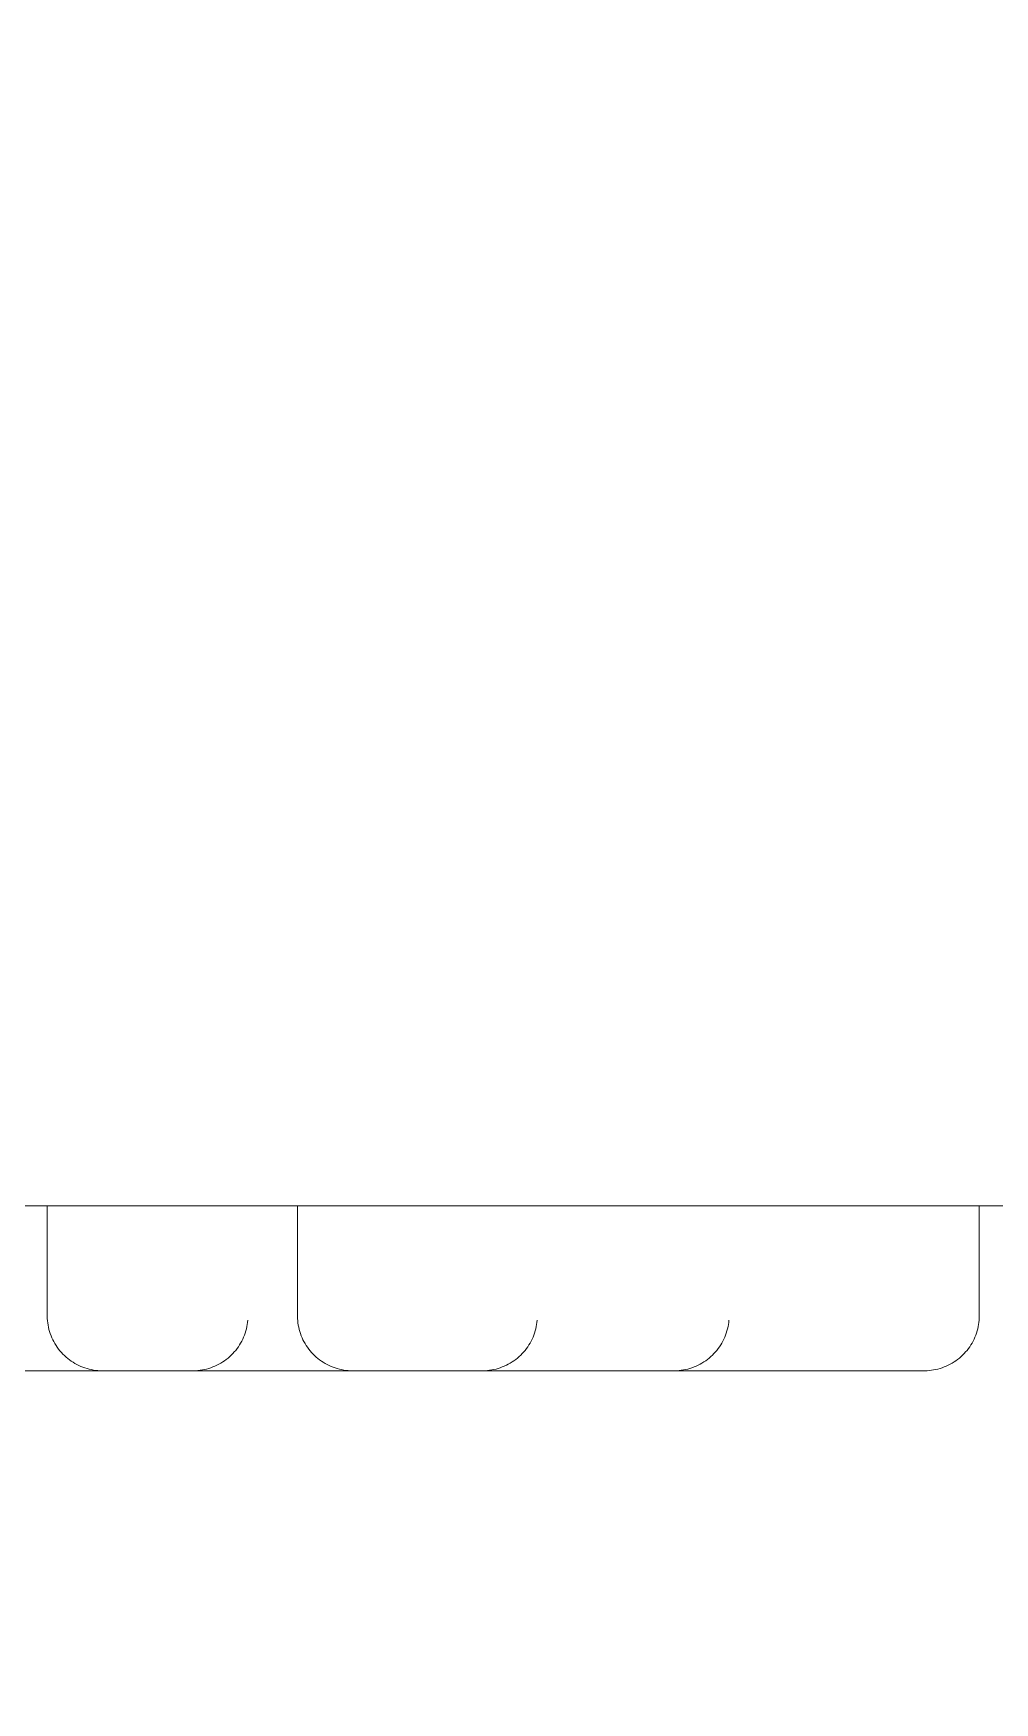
# Model space of a CAD drawing. Header units: metres. Extents: x 13415 to 21618, y 7657 to 10396.
# Drawn here: x 17747.486 to 17749.234, y 9337.443 to 9340.481 of the extents above; entities that cross this region are included whole.
import ezdxf

# ---------------------------------------------------------------- set-up
doc = ezdxf.new("R2010")
doc.units = ezdxf.units.M
doc.header["$LTSCALE"] = 0.2
doc.layers.add('02', color=2, linetype='Continuous')
doc.layers.add('A-GENM', color=2, linetype='Continuous', lineweight=9)

msp = doc.modelspace()

# ---------------------------------------------------------------- hatches: boundary and pattern name
at = {"layer": '02'}
h = msp.add_hatch(dxfattribs=at)
h.set_pattern_fill('ANGLE', color=1, scale=5)
h.set_pattern_definition([(0, (-6806.05, 3562.744), (0, 34.925), [25.4, -9.525]), (90, (-6806.05, 3562.744), (-34.925, 2e-15), [25.4, -9.525])])
h.paths.add_polyline_path([(17948.7938, 9438.521), (17688.7938, 9438.521), (17688.7938, 9148.521), (17948.7938, 9148.521)])

# ---------------------------------------------------------------- linework, layer by layer
at = {"layer": 'A-GENM'}
for p, q in [((17747.2368, 9338.3471), (17747.8083, 9338.3471)), ((17747.5114, 9338.3471), (17747.5114, 9338.1471)), ((17747.6298, 9338.3471), (17748.0993, 9338.3471)), ((17747.9664, 9338.3471), (17747.9664, 9338.1471)), ((17747.9664, 9338.3471), (17748.9509, 9338.3471)), ((17748.9509, 9338.3471), (17749.088, 9338.3471)), ((17749.088, 9338.3471), (17749.2064, 9338.3471)), ((17749.2064, 9338.1471), (17749.2064, 9338.3471)), ((17749.2064, 9338.1471), (17749.2064, 9338.3471))]:
    msp.add_line(p, q, dxfattribs=at)
at = {"layer": 'A-GENM', "flags": 128}
for points in [[(17737.0291, 9338.3471), (17737.8609, 9338.3471), (17738.6913, 9338.3471), (17739.5191, 9338.3471), (17740.3429, 9338.3471), (17741.1614, 9338.3471), (17741.9733, 9338.3471), (17742.7773, 9338.3471), (17743.5721, 9338.3471), (17744.3564, 9338.3471), (17745.129, 9338.3471), (17745.8886, 9338.3471), (17746.6341, 9338.3471), (17747.3642, 9338.3471), (17748.0778, 9338.3471), (17748.7737, 9338.3471), (17749.4508, 9338.3471)], [(17747.6114, 9338.0471), (17747.6074, 9338.0472), (17747.6034, 9338.0474), (17747.5994, 9338.0478), (17747.5955, 9338.0484), (17747.5916, 9338.0491), (17747.5877, 9338.05), (17747.5838, 9338.051), (17747.58, 9338.0522), (17747.5762, 9338.0535), (17747.5725, 9338.055), (17747.5688, 9338.0566), (17747.5652, 9338.0584), (17747.5617, 9338.0603), (17747.5583, 9338.0624), (17747.555, 9338.0646), (17747.5517, 9338.0669), (17747.5485, 9338.0694), (17747.5455, 9338.0719), (17747.5425, 9338.0746), (17747.5397, 9338.0774), (17747.537, 9338.0804), (17747.5343, 9338.0834), (17747.5319, 9338.0865), (17747.5295, 9338.0898), (17747.5273, 9338.0931), (17747.5252, 9338.0965), (17747.5232, 9338.1), (17747.5214, 9338.1035), (17747.5197, 9338.1072), (17747.5182, 9338.1109), (17747.5168, 9338.1146), (17747.5156, 9338.1184), (17747.5145, 9338.1223), (17747.5136, 9338.1262), (17747.5129, 9338.1301), (17747.5123, 9338.1341), (17747.5118, 9338.1381), (17747.5115, 9338.142), (17747.5114, 9338.146), (17747.5114, 9338.1471)], [(17747.6114, 9338.0471), (17747.6074, 9338.0472), (17747.6034, 9338.0474), (17747.5994, 9338.0478), (17747.5955, 9338.0484), (17747.5916, 9338.0491), (17747.5877, 9338.05), (17747.5838, 9338.051), (17747.58, 9338.0522), (17747.5762, 9338.0535), (17747.5725, 9338.055), (17747.5688, 9338.0566), (17747.5652, 9338.0584), (17747.5617, 9338.0603), (17747.5583, 9338.0624), (17747.555, 9338.0646), (17747.5517, 9338.0669), (17747.5485, 9338.0694), (17747.5455, 9338.0719), (17747.5425, 9338.0746), (17747.5397, 9338.0774), (17747.537, 9338.0804), (17747.5343, 9338.0834), (17747.5319, 9338.0865), (17747.5295, 9338.0898), (17747.5273, 9338.0931), (17747.5252, 9338.0965), (17747.5232, 9338.1), (17747.5214, 9338.1035), (17747.5197, 9338.1072), (17747.5182, 9338.1109), (17747.5168, 9338.1146), (17747.5156, 9338.1184), (17747.5145, 9338.1223), (17747.5136, 9338.1262), (17747.5129, 9338.1301), (17747.5123, 9338.1341), (17747.5118, 9338.1381)], [(17747.876, 9338.1391), (17747.8756, 9338.1351), (17747.8751, 9338.1312), (17747.8744, 9338.1273), (17747.8735, 9338.1233), (17747.8725, 9338.1195), (17747.8713, 9338.1157), (17747.87, 9338.1119), (17747.8685, 9338.1082), (17747.8668, 9338.1045), (17747.8651, 9338.1009), (17747.8631, 9338.0974), (17747.8611, 9338.094), (17747.8589, 9338.0907), (17747.8566, 9338.0874), (17747.8541, 9338.0842), (17747.8515, 9338.0812), (17747.8488, 9338.0782), (17747.846, 9338.0754), (17747.8431, 9338.0727), (17747.8401, 9338.07), (17747.8369, 9338.0676), (17747.8337, 9338.0652), (17747.8304, 9338.063), (17747.827, 9338.0609), (17747.8235, 9338.0589), (17747.8199, 9338.0571), (17747.8163, 9338.0554), (17747.8126, 9338.0539), (17747.8088, 9338.0525), (17747.805, 9338.0513), (17747.8012, 9338.0502), (17747.7973, 9338.0493), (17747.7934, 9338.0486), (17747.7894, 9338.048), (17747.7854, 9338.0475), (17747.7814, 9338.0472), (17747.7774, 9338.0471), (17747.7764, 9338.0471)], [(17747.876, 9338.1391), (17747.8756, 9338.1351), (17747.8751, 9338.1312), (17747.8744, 9338.1273), (17747.8735, 9338.1233), (17747.8725, 9338.1195), (17747.8713, 9338.1157), (17747.87, 9338.1119), (17747.8685, 9338.1082), (17747.8668, 9338.1045), (17747.8651, 9338.1009), (17747.8631, 9338.0974), (17747.8611, 9338.094), (17747.8589, 9338.0907), (17747.8566, 9338.0874), (17747.8541, 9338.0842), (17747.8515, 9338.0812), (17747.8488, 9338.0782), (17747.846, 9338.0754), (17747.8431, 9338.0727), (17747.8401, 9338.07), (17747.8369, 9338.0676), (17747.8337, 9338.0652), (17747.8304, 9338.063), (17747.827, 9338.0609), (17747.8235, 9338.0589), (17747.8199, 9338.0571), (17747.8163, 9338.0554), (17747.8126, 9338.0539), (17747.8088, 9338.0525), (17747.805, 9338.0513), (17747.8012, 9338.0502), (17747.7973, 9338.0493), (17747.7934, 9338.0486), (17747.7894, 9338.048), (17747.7854, 9338.0475), (17747.7814, 9338.0472), (17747.7774, 9338.0471), (17747.7764, 9338.0471)], [(17748.0664, 9338.0471), (17748.0624, 9338.0472), (17748.0584, 9338.0474), (17748.0545, 9338.0478), (17748.0505, 9338.0484), (17748.0466, 9338.0491), (17748.0427, 9338.05), (17748.0388, 9338.051), (17748.035, 9338.0522), (17748.0312, 9338.0535), (17748.0275, 9338.055), (17748.0238, 9338.0566), (17748.0203, 9338.0584), (17748.0167, 9338.0603), (17748.0133, 9338.0624), (17748.01, 9338.0646), (17748.0067, 9338.0669), (17748.0035, 9338.0694), (17748.0005, 9338.0719), (17747.9975, 9338.0746), (17747.9947, 9338.0774), (17747.992, 9338.0804), (17747.9894, 9338.0834), (17747.9869, 9338.0865), (17747.9845, 9338.0898), (17747.9823, 9338.0931), (17747.9802, 9338.0965), (17747.9782, 9338.1), (17747.9764, 9338.1035), (17747.9747, 9338.1072), (17747.9732, 9338.1109), (17747.9719, 9338.1146), (17747.9706, 9338.1184), (17747.9696, 9338.1223), (17747.9686, 9338.1262), (17747.9679, 9338.1301), (17747.9673, 9338.1341), (17747.9668, 9338.1381), (17747.9666, 9338.142), (17747.9664, 9338.146), (17747.9664, 9338.1471)], [(17748.0664, 9338.0471), (17748.0624, 9338.0472), (17748.0584, 9338.0474), (17748.0545, 9338.0478), (17748.0505, 9338.0484), (17748.0466, 9338.0491), (17748.0427, 9338.05), (17748.0388, 9338.051), (17748.035, 9338.0522), (17748.0312, 9338.0535), (17748.0275, 9338.055), (17748.0238, 9338.0566), (17748.0203, 9338.0584), (17748.0167, 9338.0603), (17748.0133, 9338.0624), (17748.01, 9338.0646), (17748.0067, 9338.0669), (17748.0035, 9338.0694), (17748.0005, 9338.0719), (17747.9975, 9338.0746), (17747.9947, 9338.0774), (17747.992, 9338.0804), (17747.9894, 9338.0834), (17747.9869, 9338.0865), (17747.9845, 9338.0898), (17747.9823, 9338.0931), (17747.9802, 9338.0965), (17747.9782, 9338.1), (17747.9764, 9338.1035), (17747.9747, 9338.1072), (17747.9732, 9338.1109), (17747.9719, 9338.1146), (17747.9706, 9338.1184), (17747.9696, 9338.1223), (17747.9686, 9338.1262), (17747.9679, 9338.1301), (17747.9673, 9338.1341), (17747.9668, 9338.1381)], [(17748.4024, 9338.1391), (17748.402, 9338.1351), (17748.4014, 9338.1312), (17748.4007, 9338.1273), (17748.3998, 9338.1233), (17748.3988, 9338.1195), (17748.3976, 9338.1157), (17748.3963, 9338.1119), (17748.3948, 9338.1082), (17748.3932, 9338.1045), (17748.3914, 9338.1009), (17748.3895, 9338.0974), (17748.3874, 9338.094), (17748.3852, 9338.0907), (17748.3829, 9338.0874), (17748.3804, 9338.0842), (17748.3779, 9338.0812), (17748.3752, 9338.0782), (17748.3724, 9338.0754), (17748.3694, 9338.0727), (17748.3664, 9338.07), (17748.3633, 9338.0676), (17748.36, 9338.0652), (17748.3567, 9338.063), (17748.3533, 9338.0609), (17748.3498, 9338.0589), (17748.3463, 9338.0571), (17748.3426, 9338.0554), (17748.3389, 9338.0539), (17748.3352, 9338.0525), (17748.3314, 9338.0513), (17748.3275, 9338.0502), (17748.3236, 9338.0493), (17748.3197, 9338.0486), (17748.3157, 9338.048), (17748.3118, 9338.0475), (17748.3078, 9338.0472), (17748.3038, 9338.0471), (17748.3027, 9338.0471)], [(17748.7511, 9338.1391), (17748.7507, 9338.1351), (17748.7501, 9338.1312), (17748.7494, 9338.1273), (17748.7486, 9338.1233), (17748.7475, 9338.1195), (17748.7463, 9338.1157), (17748.745, 9338.1119), (17748.7435, 9338.1082), (17748.7419, 9338.1045), (17748.7401, 9338.1009), (17748.7382, 9338.0974), (17748.7361, 9338.094), (17748.734, 9338.0907), (17748.7316, 9338.0874), (17748.7292, 9338.0842), (17748.7266, 9338.0812), (17748.7239, 9338.0782), (17748.7211, 9338.0754), (17748.7182, 9338.0727), (17748.7151, 9338.07), (17748.712, 9338.0676), (17748.7088, 9338.0652), (17748.7055, 9338.063), (17748.702, 9338.0609), (17748.6986, 9338.0589), (17748.695, 9338.0571), (17748.6914, 9338.0554), (17748.6877, 9338.0539), (17748.6839, 9338.0525), (17748.6801, 9338.0513), (17748.6762, 9338.0502), (17748.6723, 9338.0493), (17748.6684, 9338.0486), (17748.6645, 9338.048), (17748.6605, 9338.0475), (17748.6565, 9338.0472), (17748.6525, 9338.0471), (17748.6514, 9338.0471)], [(17748.7511, 9338.1391), (17748.7507, 9338.1351), (17748.7501, 9338.1312), (17748.7494, 9338.1273), (17748.7486, 9338.1233), (17748.7475, 9338.1195), (17748.7463, 9338.1157), (17748.745, 9338.1119), (17748.7435, 9338.1082), (17748.7419, 9338.1045), (17748.7401, 9338.1009), (17748.7382, 9338.0974), (17748.7361, 9338.094), (17748.734, 9338.0907), (17748.7316, 9338.0874), (17748.7292, 9338.0842), (17748.7266, 9338.0812), (17748.7239, 9338.0782), (17748.7211, 9338.0754), (17748.7182, 9338.0727), (17748.7151, 9338.07), (17748.712, 9338.0676), (17748.7088, 9338.0652), (17748.7055, 9338.063), (17748.702, 9338.0609), (17748.6986, 9338.0589), (17748.695, 9338.0571), (17748.6914, 9338.0554), (17748.6877, 9338.0539), (17748.6839, 9338.0525), (17748.6801, 9338.0513), (17748.6762, 9338.0502), (17748.6723, 9338.0493), (17748.6684, 9338.0486), (17748.6645, 9338.048), (17748.6605, 9338.0475), (17748.6565, 9338.0472), (17748.6525, 9338.0471), (17748.6514, 9338.0471)], [(17749.2064, 9338.1471), (17749.2063, 9338.1431), (17749.2061, 9338.1391), (17749.2057, 9338.1351), (17749.2052, 9338.1312), (17749.2044, 9338.1273), (17749.2036, 9338.1233), (17749.2025, 9338.1195), (17749.2014, 9338.1157), (17749.2, 9338.1119), (17749.1985, 9338.1082), (17749.1969, 9338.1045), (17749.1951, 9338.1009), (17749.1932, 9338.0974), (17749.1912, 9338.094), (17749.189, 9338.0907), (17749.1866, 9338.0874), (17749.1842, 9338.0842), (17749.1816, 9338.0812), (17749.1789, 9338.0782), (17749.1761, 9338.0754), (17749.1732, 9338.0727), (17749.1701, 9338.07), (17749.167, 9338.0676), (17749.1638, 9338.0652), (17749.1605, 9338.063), (17749.1571, 9338.0609), (17749.1536, 9338.0589), (17749.15, 9338.0571), (17749.1464, 9338.0554), (17749.1427, 9338.0539), (17749.1389, 9338.0525), (17749.1351, 9338.0513), (17749.1312, 9338.0502), (17749.1274, 9338.0493), (17749.1234, 9338.0486), (17749.1195, 9338.048), (17749.1155, 9338.0475), (17749.1115, 9338.0472), (17749.1075, 9338.0471), (17749.1064, 9338.0471)], [(17749.2064, 9338.1471), (17749.2063, 9338.1431), (17749.2061, 9338.1391), (17749.2057, 9338.1351), (17749.2052, 9338.1312), (17749.2044, 9338.1273), (17749.2036, 9338.1233), (17749.2025, 9338.1195), (17749.2014, 9338.1157), (17749.2, 9338.1119), (17749.1985, 9338.1082), (17749.1969, 9338.1045), (17749.1951, 9338.1009), (17749.1932, 9338.0974), (17749.1912, 9338.094), (17749.189, 9338.0907), (17749.1866, 9338.0874), (17749.1842, 9338.0842), (17749.1816, 9338.0812), (17749.1789, 9338.0782), (17749.1761, 9338.0754), (17749.1732, 9338.0727), (17749.1701, 9338.07), (17749.167, 9338.0676), (17749.1638, 9338.0652), (17749.1605, 9338.063), (17749.1571, 9338.0609), (17749.1536, 9338.0589), (17749.15, 9338.0571), (17749.1464, 9338.0554), (17749.1427, 9338.0539), (17749.1389, 9338.0525), (17749.1351, 9338.0513), (17749.1312, 9338.0502), (17749.1274, 9338.0493), (17749.1234, 9338.0486), (17749.1195, 9338.048), (17749.1155, 9338.0475), (17749.1115, 9338.0472), (17749.1075, 9338.0471), (17749.1064, 9338.0471)], [(17747.47, 9338.0471), (17747.4888, 9338.0471), (17747.5072, 9338.0471), (17747.5252, 9338.0471), (17747.5428, 9338.0471), (17747.5599, 9338.0471), (17747.5766, 9338.0471), (17747.5927, 9338.0471), (17747.6083, 9338.0471), (17747.6233, 9338.0471), (17747.6378, 9338.0471), (17747.6516, 9338.0471), (17747.6648, 9338.0471), (17747.6773, 9338.0471), (17747.6892, 9338.0471), (17747.7004, 9338.0471), (17747.7108, 9338.0471), (17747.7206, 9338.0471), (17747.7296, 9338.0471), (17747.7378, 9338.0471), (17747.7453, 9338.0471), (17747.752, 9338.0471), (17747.7579, 9338.0471), (17747.763, 9338.0471), (17747.7673, 9338.0471), (17747.7707, 9338.0471), (17747.7734, 9338.0471), (17747.7752, 9338.0471), (17747.7762, 9338.0471)], [(17747.4728, 9338.0471), (17747.4915, 9338.0471), (17747.5099, 9338.0471), (17747.5278, 9338.0471), (17747.5453, 9338.0471), (17747.5624, 9338.0471), (17747.579, 9338.0471), (17747.595, 9338.0471), (17747.6105, 9338.0471), (17747.6255, 9338.0471), (17747.6398, 9338.0471), (17747.6535, 9338.0471), (17747.6667, 9338.0471), (17747.6791, 9338.0471), (17747.6909, 9338.0471), (17747.7019, 9338.0471), (17747.7123, 9338.0471), (17747.7219, 9338.0471), (17747.7308, 9338.0471), (17747.739, 9338.0471), (17747.7463, 9338.0471), (17747.7509, 9338.0471)], [(17748.3027, 9338.0471), (17748.3023, 9338.0471), (17748.301, 9338.0471), (17748.2989, 9338.0471), (17748.296, 9338.0471), (17748.2923, 9338.0471), (17748.2878, 9338.0471), (17748.2824, 9338.0471), (17748.2763, 9338.0471), (17748.2694, 9338.0471), (17748.2616, 9338.0471), (17748.2532, 9338.0471), (17748.2439, 9338.0471), (17748.2339, 9338.0471), (17748.2233, 9338.0471), (17748.2119, 9338.0471), (17748.1998, 9338.0471), (17748.187, 9338.0471), (17748.1736, 9338.0471), (17748.1596, 9338.0471), (17748.145, 9338.0471), (17748.1298, 9338.0471), (17748.114, 9338.0471), (17748.0977, 9338.0471), (17748.0809, 9338.0471), (17748.0636, 9338.0471), (17748.0459, 9338.0471), (17748.0278, 9338.0471), (17748.0092, 9338.0471), (17747.9903, 9338.0471), (17747.9711, 9338.0471), (17747.9516, 9338.0471), (17747.9318, 9338.0471), (17747.9117, 9338.0471), (17747.8915, 9338.0471), (17747.8711, 9338.0471), (17747.8505, 9338.0471), (17747.8298, 9338.0471), (17747.8091, 9338.0471), (17747.7883, 9338.0471), (17747.7675, 9338.0471), (17747.7467, 9338.0471), (17747.726, 9338.0471), (17747.7054, 9338.0471), (17747.6849, 9338.0471), (17747.6645, 9338.0471), (17747.6444, 9338.0471), (17747.6244, 9338.0471), (17747.6048, 9338.0471), (17747.5854, 9338.0471), (17747.5663, 9338.0471), (17747.5476, 9338.0471), (17747.5292, 9338.0471), (17747.5112, 9338.0471), (17747.4937, 9338.0471), (17747.4767, 9338.0471)], [(17747.7764, 9338.0471), (17747.7759, 9338.0471), (17747.7747, 9338.0471), (17747.7726, 9338.0471), (17747.7697, 9338.0471), (17747.766, 9338.0471), (17747.7615, 9338.0471), (17747.7561, 9338.0471), (17747.75, 9338.0471), (17747.743, 9338.0471), (17747.7353, 9338.0471), (17747.7268, 9338.0471), (17747.7176, 9338.0471), (17747.7076, 9338.0471), (17747.6969, 9338.0471), (17747.6855, 9338.0471), (17747.6735, 9338.0471), (17747.6607, 9338.0471), (17747.6473, 9338.0471), (17747.6333, 9338.0471), (17747.6187, 9338.0471), (17747.6034, 9338.0471), (17747.5877, 9338.0471), (17747.5714, 9338.0471), (17747.5546, 9338.0471), (17747.5373, 9338.0471), (17747.5196, 9338.0471), (17747.5015, 9338.0471), (17747.4829, 9338.0471)], [(17747.4845, 9338.0471), (17747.5017, 9338.0471), (17747.5194, 9338.0471), (17747.5376, 9338.0471), (17747.5561, 9338.0471), (17747.575, 9338.0471), (17747.5943, 9338.0471), (17747.6138, 9338.0471), (17747.6336, 9338.0471), (17747.6536, 9338.0471), (17747.6739, 9338.0471), (17747.6943, 9338.0471), (17747.7149, 9338.0471), (17747.7355, 9338.0471), (17747.7563, 9338.0471), (17747.7771, 9338.0471), (17747.7979, 9338.0471), (17747.8186, 9338.0471), (17747.8394, 9338.0471), (17747.86, 9338.0471), (17747.8805, 9338.0471), (17747.9008, 9338.0471), (17747.921, 9338.0471), (17747.9409, 9338.0471), (17747.9606, 9338.0471), (17747.98, 9338.0471), (17747.9991, 9338.0471), (17748.0178, 9338.0471), (17748.0362, 9338.0471), (17748.0541, 9338.0471), (17748.0716, 9338.0471), (17748.0887, 9338.0471), (17748.1053, 9338.0471), (17748.1213, 9338.0471), (17748.1368, 9338.0471), (17748.1518, 9338.0471), (17748.1661, 9338.0471), (17748.1799, 9338.0471), (17748.193, 9338.0471), (17748.2054, 9338.0471), (17748.2172, 9338.0471), (17748.2283, 9338.0471), (17748.2386, 9338.0471), (17748.2483, 9338.0471), (17748.2572, 9338.0471), (17748.2653, 9338.0471), (17748.2726, 9338.0471), (17748.2792, 9338.0471), (17748.285, 9338.0471), (17748.29, 9338.0471), (17748.2941, 9338.0471), (17748.2975, 9338.0471), (17748.3, 9338.0471), (17748.3017, 9338.0471), (17748.3026, 9338.0471)], [(17747.7509, 9338.0471), (17747.7441, 9338.0471), (17747.7365, 9338.0471), (17747.7281, 9338.0471), (17747.719, 9338.0471), (17747.7091, 9338.0471), (17747.6985, 9338.0471), (17747.6872, 9338.0471), (17747.6753, 9338.0471), (17747.6626, 9338.0471), (17747.6493, 9338.0471), (17747.6354, 9338.0471), (17747.6208, 9338.0471), (17747.6057, 9338.0471), (17747.59, 9338.0471), (17747.5738, 9338.0471), (17747.5571, 9338.0471), (17747.5399, 9338.0471), (17747.5222, 9338.0471), (17747.5041, 9338.0471), (17747.4857, 9338.0471)], [(17747.6114, 9338.0471), (17747.6118, 9338.0471), (17747.6131, 9338.0471), (17747.6152, 9338.0471), (17747.6181, 9338.0471), (17747.6218, 9338.0471), (17747.6263, 9338.0471), (17747.6317, 9338.0471), (17747.6378, 9338.0471), (17747.6448, 9338.0471), (17747.6525, 9338.0471), (17747.6609, 9338.0471), (17747.6702, 9338.0471), (17747.6802, 9338.0471), (17747.6908, 9338.0471), (17747.7022, 9338.0471), (17747.7107, 9338.0471)], [(17747.6114, 9338.0471), (17747.6118, 9338.0471), (17747.6131, 9338.0471), (17747.6152, 9338.0471), (17747.6181, 9338.0471), (17747.6218, 9338.0471), (17747.6263, 9338.0471), (17747.6317, 9338.0471), (17747.6378, 9338.0471), (17747.6448, 9338.0471), (17747.6525, 9338.0471), (17747.6609, 9338.0471), (17747.6702, 9338.0471), (17747.6802, 9338.0471), (17747.6908, 9338.0471), (17747.7022, 9338.0471), (17747.7143, 9338.0471), (17747.7271, 9338.0471), (17747.7405, 9338.0471), (17747.7545, 9338.0471), (17747.7691, 9338.0471), (17747.7843, 9338.0471), (17747.8001, 9338.0471), (17747.8164, 9338.0471), (17747.8332, 9338.0471), (17747.8505, 9338.0471), (17747.8682, 9338.0471), (17747.8863, 9338.0471), (17747.9049, 9338.0471), (17747.9238, 9338.0471), (17747.943, 9338.0471), (17747.9625, 9338.0471), (17747.9823, 9338.0471), (17748.0024, 9338.0471), (17748.0226, 9338.0471), (17748.043, 9338.0471), (17748.0636, 9338.0471), (17748.0843, 9338.0471), (17748.105, 9338.0471), (17748.1258, 9338.0471), (17748.1466, 9338.0471), (17748.1674, 9338.0471), (17748.1881, 9338.0471), (17748.2087, 9338.0471), (17748.2292, 9338.0471), (17748.2496, 9338.0471), (17748.2697, 9338.0471), (17748.2897, 9338.0471), (17748.3093, 9338.0471), (17748.3287, 9338.0471), (17748.3478, 9338.0471), (17748.3666, 9338.0471), (17748.3849, 9338.0471), (17748.4029, 9338.0471), (17748.4204, 9338.0471), (17748.4374, 9338.0471), (17748.454, 9338.0471), (17748.4701, 9338.0471), (17748.4856, 9338.0471), (17748.5005, 9338.0471), (17748.5149, 9338.0471), (17748.5286, 9338.0471), (17748.5417, 9338.0471), (17748.5521, 9338.0471)], [(17747.7107, 9338.0471), (17747.6988, 9338.0471), (17747.6877, 9338.0471), (17747.6772, 9338.0471), (17747.6674, 9338.0471), (17747.6584, 9338.0471), (17747.6501, 9338.0471), (17747.6426, 9338.0471), (17747.6359, 9338.0471), (17747.63, 9338.0471), (17747.6249, 9338.0471), (17747.6206, 9338.0471), (17747.6171, 9338.0471), (17747.6145, 9338.0471), (17747.6126, 9338.0471), (17747.6116, 9338.0471)], [(17748.5521, 9338.0471), (17748.5396, 9338.0471), (17748.5263, 9338.0471), (17748.5125, 9338.0471), (17748.498, 9338.0471), (17748.483, 9338.0471), (17748.4674, 9338.0471), (17748.4513, 9338.0471), (17748.4346, 9338.0471), (17748.4175, 9338.0471), (17748.3999, 9338.0471), (17748.3819, 9338.0471), (17748.3634, 9338.0471), (17748.3446, 9338.0471), (17748.3255, 9338.0471), (17748.306, 9338.0471), (17748.2863, 9338.0471), (17748.2663, 9338.0471), (17748.2462, 9338.0471), (17748.2258, 9338.0471), (17748.2053, 9338.0471), (17748.1846, 9338.0471), (17748.1639, 9338.0471), (17748.1431, 9338.0471), (17748.1223, 9338.0471), (17748.1015, 9338.0471), (17748.0808, 9338.0471), (17748.0601, 9338.0471), (17748.0396, 9338.0471), (17748.0192, 9338.0471), (17747.999, 9338.0471), (17747.979, 9338.0471), (17747.9592, 9338.0471), (17747.9397, 9338.0471), (17747.9206, 9338.0471), (17747.9017, 9338.0471), (17747.8833, 9338.0471), (17747.8652, 9338.0471), (17747.8475, 9338.0471), (17747.8303, 9338.0471), (17747.8136, 9338.0471), (17747.7974, 9338.0471), (17747.7817, 9338.0471), (17747.7666, 9338.0471), (17747.7521, 9338.0471), (17747.7382, 9338.0471), (17747.7249, 9338.0471), (17747.7123, 9338.0471), (17747.7003, 9338.0471), (17747.689, 9338.0471), (17747.6784, 9338.0471), (17747.6686, 9338.0471), (17747.6595, 9338.0471), (17747.6511, 9338.0471), (17747.6435, 9338.0471), (17747.6367, 9338.0471), (17747.6307, 9338.0471), (17747.6255, 9338.0471), (17747.6211, 9338.0471), (17747.6175, 9338.0471), (17747.6148, 9338.0471), (17747.6128, 9338.0471), (17747.6117, 9338.0471)], [(17747.7107, 9338.0471), (17747.7233, 9338.0471), (17747.7365, 9338.0471), (17747.7503, 9338.0471), (17747.7648, 9338.0471), (17747.7798, 9338.0471), (17747.7954, 9338.0471), (17747.8116, 9338.0471), (17747.8282, 9338.0471), (17747.8454, 9338.0471), (17747.863, 9338.0471), (17747.881, 9338.0471), (17747.8994, 9338.0471), (17747.9182, 9338.0471), (17747.9373, 9338.0471), (17747.9568, 9338.0471), (17747.9765, 9338.0471), (17747.9965, 9338.0471), (17748.0167, 9338.0471), (17748.0371, 9338.0471), (17748.0576, 9338.0471), (17748.0782, 9338.0471), (17748.099, 9338.0471), (17748.1197, 9338.0471), (17748.1405, 9338.0471), (17748.1613, 9338.0471), (17748.1821, 9338.0471), (17748.2027, 9338.0471), (17748.2232, 9338.0471), (17748.2436, 9338.0471), (17748.2639, 9338.0471), (17748.2839, 9338.0471), (17748.3036, 9338.0471), (17748.3231, 9338.0471), (17748.3423, 9338.0471), (17748.3611, 9338.0471), (17748.3796, 9338.0471), (17748.3977, 9338.0471), (17748.4153, 9338.0471), (17748.4325, 9338.0471), (17748.4492, 9338.0471), (17748.4654, 9338.0471), (17748.4811, 9338.0471), (17748.4962, 9338.0471), (17748.5107, 9338.0471), (17748.5247, 9338.0471), (17748.5379, 9338.0471), (17748.5506, 9338.0471), (17748.5626, 9338.0471), (17748.5738, 9338.0471), (17748.5844, 9338.0471), (17748.5943, 9338.0471), (17748.6034, 9338.0471), (17748.6117, 9338.0471), (17748.6193, 9338.0471), (17748.6261, 9338.0471), (17748.6321, 9338.0471), (17748.6373, 9338.0471), (17748.6417, 9338.0471), (17748.6453, 9338.0471), (17748.6481, 9338.0471), (17748.65, 9338.0471), (17748.6511, 9338.0471)], [(17748.6514, 9338.0471), (17748.651, 9338.0471), (17748.6498, 9338.0471), (17748.6477, 9338.0471), (17748.6448, 9338.0471), (17748.6411, 9338.0471), (17748.6365, 9338.0471), (17748.6312, 9338.0471), (17748.625, 9338.0471), (17748.6181, 9338.0471), (17748.6104, 9338.0471), (17748.6019, 9338.0471), (17748.5927, 9338.0471), (17748.5827, 9338.0471), (17748.572, 9338.0471), (17748.5606, 9338.0471), (17748.5485, 9338.0471), (17748.5358, 9338.0471), (17748.5224, 9338.0471), (17748.5083, 9338.0471), (17748.4937, 9338.0471), (17748.4785, 9338.0471), (17748.4627, 9338.0471), (17748.4464, 9338.0471), (17748.4297, 9338.0471), (17748.4124, 9338.0471), (17748.3947, 9338.0471), (17748.3765, 9338.0471), (17748.358, 9338.0471), (17748.3391, 9338.0471), (17748.3198, 9338.0471), (17748.3003, 9338.0471), (17748.2805, 9338.0471), (17748.2605, 9338.0471), (17748.2402, 9338.0471), (17748.2198, 9338.0471), (17748.1992, 9338.0471), (17748.1786, 9338.0471), (17748.1578, 9338.0471), (17748.137, 9338.0471), (17748.1162, 9338.0471), (17748.0955, 9338.0471), (17748.0747, 9338.0471), (17748.0541, 9338.0471), (17748.0336, 9338.0471), (17748.0133, 9338.0471), (17747.9931, 9338.0471), (17747.9732, 9338.0471), (17747.9535, 9338.0471), (17747.9341, 9338.0471), (17747.915, 9338.0471), (17747.8963, 9338.0471), (17747.8779, 9338.0471), (17747.86, 9338.0471), (17747.8425, 9338.0471), (17747.8254, 9338.0471), (17747.8088, 9338.0471), (17747.7928, 9338.0471), (17747.7773, 9338.0471), (17747.7623, 9338.0471), (17747.748, 9338.0471), (17747.7342, 9338.0471), (17747.7211, 9338.0471), (17747.7107, 9338.0471)], [(17747.7764, 9338.0471), (17747.7759, 9338.0471), (17747.7747, 9338.0471), (17747.7726, 9338.0471), (17747.7697, 9338.0471), (17747.766, 9338.0471), (17747.7615, 9338.0471), (17747.7561, 9338.0471), (17747.7509, 9338.0471)], [(17747.7509, 9338.0471), (17747.7569, 9338.0471), (17747.7622, 9338.0471), (17747.7666, 9338.0471), (17747.7702, 9338.0471), (17747.773, 9338.0471), (17747.7749, 9338.0471), (17747.7761, 9338.0471)], [(17748.8921, 9338.0471), (17748.875, 9338.0471), (17748.8575, 9338.0471), (17748.8395, 9338.0471), (17748.8211, 9338.0471), (17748.8024, 9338.0471), (17748.7833, 9338.0471), (17748.7639, 9338.0471), (17748.7442, 9338.0471), (17748.7243, 9338.0471), (17748.7041, 9338.0471), (17748.6838, 9338.0471), (17748.6633, 9338.0471), (17748.6426, 9338.0471), (17748.6219, 9338.0471), (17748.6012, 9338.0471), (17748.5804, 9338.0471), (17748.5596, 9338.0471), (17748.5388, 9338.0471), (17748.5182, 9338.0471), (17748.4976, 9338.0471), (17748.4772, 9338.0471), (17748.4569, 9338.0471), (17748.4369, 9338.0471), (17748.4171, 9338.0471), (17748.3976, 9338.0471), (17748.3783, 9338.0471), (17748.3595, 9338.0471), (17748.3409, 9338.0471), (17748.3228, 9338.0471), (17748.3051, 9338.0471), (17748.2878, 9338.0471), (17748.271, 9338.0471), (17748.2548, 9338.0471), (17748.239, 9338.0471), (17748.2238, 9338.0471), (17748.2092, 9338.0471), (17748.1952, 9338.0471), (17748.1818, 9338.0471), (17748.1691, 9338.0471), (17748.157, 9338.0471), (17748.1456, 9338.0471), (17748.1349, 9338.0471), (17748.125, 9338.0471), (17748.1158, 9338.0471), (17748.1073, 9338.0471), (17748.0996, 9338.0471), (17748.0927, 9338.0471), (17748.0866, 9338.0471), (17748.0812, 9338.0471), (17748.0767, 9338.0471), (17748.073, 9338.0471), (17748.0701, 9338.0471), (17748.0681, 9338.0471), (17748.0668, 9338.0471), (17748.0664, 9338.0471)], [(17748.0664, 9338.0471), (17748.0668, 9338.0471), (17748.0681, 9338.0471), (17748.0702, 9338.0471), (17748.0731, 9338.0471), (17748.0768, 9338.0471), (17748.0813, 9338.0471), (17748.0867, 9338.0471), (17748.0928, 9338.0471), (17748.0998, 9338.0471), (17748.1075, 9338.0471), (17748.116, 9338.0471), (17748.1252, 9338.0471), (17748.1352, 9338.0471), (17748.1459, 9338.0471), (17748.1573, 9338.0471), (17748.1693, 9338.0471), (17748.1821, 9338.0471), (17748.1955, 9338.0471), (17748.2095, 9338.0471), (17748.2241, 9338.0471), (17748.2393, 9338.0471), (17748.2551, 9338.0471), (17748.2714, 9338.0471), (17748.2808, 9338.0471)], [(17748.0664, 9338.0471), (17748.0668, 9338.0471), (17748.0681, 9338.0471), (17748.0702, 9338.0471), (17748.0731, 9338.0471), (17748.0768, 9338.0471), (17748.0813, 9338.0471), (17748.0867, 9338.0471), (17748.0928, 9338.0471), (17748.0998, 9338.0471), (17748.1075, 9338.0471), (17748.116, 9338.0471), (17748.1252, 9338.0471), (17748.1352, 9338.0471), (17748.1459, 9338.0471), (17748.1573, 9338.0471), (17748.1693, 9338.0471), (17748.1821, 9338.0471), (17748.1955, 9338.0471), (17748.2095, 9338.0471), (17748.2241, 9338.0471), (17748.2393, 9338.0471), (17748.2551, 9338.0471), (17748.2714, 9338.0471), (17748.2882, 9338.0471), (17748.3055, 9338.0471), (17748.3232, 9338.0471), (17748.3413, 9338.0471), (17748.3599, 9338.0471), (17748.3788, 9338.0471), (17748.398, 9338.0471), (17748.4175, 9338.0471), (17748.4373, 9338.0471), (17748.4574, 9338.0471), (17748.4776, 9338.0471), (17748.498, 9338.0471), (17748.5186, 9338.0471), (17748.5393, 9338.0471), (17748.56, 9338.0471), (17748.5808, 9338.0471), (17748.6016, 9338.0471), (17748.6224, 9338.0471), (17748.6431, 9338.0471), (17748.6637, 9338.0471), (17748.6842, 9338.0471), (17748.7046, 9338.0471), (17748.7247, 9338.0471), (17748.7447, 9338.0471), (17748.7643, 9338.0471), (17748.7837, 9338.0471), (17748.8028, 9338.0471), (17748.8216, 9338.0471), (17748.8399, 9338.0471), (17748.8579, 9338.0471), (17748.8754, 9338.0471), (17748.8921, 9338.0471)], [(17748.2808, 9338.0471), (17748.2642, 9338.0471), (17748.2481, 9338.0471), (17748.2326, 9338.0471), (17748.2177, 9338.0471), (17748.2033, 9338.0471), (17748.1895, 9338.0471), (17748.1764, 9338.0471), (17748.164, 9338.0471), (17748.1522, 9338.0471), (17748.1411, 9338.0471), (17748.1307, 9338.0471), (17748.1211, 9338.0471), (17748.1121, 9338.0471), (17748.104, 9338.0471), (17748.0966, 9338.0471), (17748.09, 9338.0471), (17748.0842, 9338.0471), (17748.0792, 9338.0471), (17748.0751, 9338.0471), (17748.0717, 9338.0471), (17748.0692, 9338.0471), (17748.0674, 9338.0471), (17748.0666, 9338.0471)], [(17748.2808, 9338.0471), (17748.2978, 9338.0471), (17748.3154, 9338.0471), (17748.3333, 9338.0471), (17748.3517, 9338.0471), (17748.3705, 9338.0471), (17748.3895, 9338.0471), (17748.4089, 9338.0471), (17748.4286, 9338.0471), (17748.4486, 9338.0471), (17748.4687, 9338.0471), (17748.4891, 9338.0471), (17748.5096, 9338.0471), (17748.5302, 9338.0471), (17748.5509, 9338.0471), (17748.5717, 9338.0471), (17748.5925, 9338.0471), (17748.6133, 9338.0471), (17748.634, 9338.0471), (17748.6547, 9338.0471), (17748.6753, 9338.0471), (17748.6957, 9338.0471), (17748.7159, 9338.0471), (17748.736, 9338.0471), (17748.7558, 9338.0471), (17748.7753, 9338.0471), (17748.7945, 9338.0471), (17748.8134, 9338.0471), (17748.8319, 9338.0471), (17748.8501, 9338.0471), (17748.8678, 9338.0471), (17748.885, 9338.0471), (17748.9018, 9338.0471), (17748.9181, 9338.0471), (17748.9339, 9338.0471), (17748.949, 9338.0471), (17748.9637, 9338.0471), (17748.9777, 9338.0471), (17748.9911, 9338.0471), (17749.0038, 9338.0471), (17749.0159, 9338.0471), (17749.0272, 9338.0471), (17749.0379, 9338.0471), (17749.0479, 9338.0471), (17749.0571, 9338.0471), (17749.0656, 9338.0471), (17749.0733, 9338.0471), (17749.0802, 9338.0471), (17749.0863, 9338.0471), (17749.0916, 9338.0471), (17749.0962, 9338.0471), (17749.0999, 9338.0471), (17749.1027, 9338.0471), (17749.1048, 9338.0471), (17749.106, 9338.0471), (17749.1064, 9338.0471)], [(17749.1064, 9338.0471), (17749.106, 9338.0471), (17749.1048, 9338.0471), (17749.1027, 9338.0471), (17749.0998, 9338.0471), (17749.0961, 9338.0471), (17749.0915, 9338.0471), (17749.0862, 9338.0471), (17749.08, 9338.0471), (17749.0731, 9338.0471), (17749.0654, 9338.0471), (17749.0569, 9338.0471), (17749.0477, 9338.0471), (17749.0377, 9338.0471), (17749.027, 9338.0471), (17749.0156, 9338.0471), (17749.0035, 9338.0471), (17748.9908, 9338.0471), (17748.9774, 9338.0471), (17748.9633, 9338.0471), (17748.9487, 9338.0471), (17748.9335, 9338.0471), (17748.9177, 9338.0471), (17748.9015, 9338.0471), (17748.8847, 9338.0471), (17748.8674, 9338.0471), (17748.8497, 9338.0471), (17748.8315, 9338.0471), (17748.813, 9338.0471), (17748.7941, 9338.0471), (17748.7749, 9338.0471), (17748.7553, 9338.0471), (17748.7355, 9338.0471), (17748.7155, 9338.0471), (17748.6952, 9338.0471), (17748.6748, 9338.0471), (17748.6542, 9338.0471), (17748.6336, 9338.0471), (17748.6128, 9338.0471), (17748.592, 9338.0471), (17748.5712, 9338.0471), (17748.5505, 9338.0471), (17748.5298, 9338.0471), (17748.5091, 9338.0471), (17748.4886, 9338.0471), (17748.4683, 9338.0471), (17748.4481, 9338.0471), (17748.4282, 9338.0471), (17748.4085, 9338.0471), (17748.3891, 9338.0471), (17748.37, 9338.0471), (17748.3513, 9338.0471), (17748.3329, 9338.0471), (17748.315, 9338.0471), (17748.2975, 9338.0471), (17748.2808, 9338.0471)], [(17748.6514, 9338.0471), (17748.651, 9338.0471), (17748.6498, 9338.0471), (17748.6477, 9338.0471), (17748.6448, 9338.0471), (17748.6411, 9338.0471), (17748.6365, 9338.0471), (17748.6312, 9338.0471), (17748.625, 9338.0471), (17748.6181, 9338.0471), (17748.6104, 9338.0471), (17748.6019, 9338.0471), (17748.5927, 9338.0471), (17748.5827, 9338.0471), (17748.572, 9338.0471), (17748.5606, 9338.0471), (17748.5521, 9338.0471)], [(17748.5521, 9338.0471), (17748.564, 9338.0471), (17748.5752, 9338.0471), (17748.5857, 9338.0471), (17748.5954, 9338.0471), (17748.6044, 9338.0471), (17748.6127, 9338.0471), (17748.6202, 9338.0471), (17748.6269, 9338.0471), (17748.6328, 9338.0471), (17748.6379, 9338.0471), (17748.6422, 9338.0471), (17748.6457, 9338.0471), (17748.6484, 9338.0471), (17748.6502, 9338.0471), (17748.6512, 9338.0471)], [(17749.1064, 9338.0471), (17749.106, 9338.0471), (17749.1048, 9338.0471), (17749.1027, 9338.0471), (17749.0998, 9338.0471), (17749.0961, 9338.0471), (17749.0915, 9338.0471), (17749.0862, 9338.0471), (17749.08, 9338.0471), (17749.0731, 9338.0471), (17749.0654, 9338.0471), (17749.0569, 9338.0471), (17749.0477, 9338.0471), (17749.0377, 9338.0471), (17749.027, 9338.0471), (17749.0156, 9338.0471), (17749.0035, 9338.0471), (17748.9908, 9338.0471), (17748.9774, 9338.0471), (17748.9633, 9338.0471), (17748.9487, 9338.0471), (17748.9335, 9338.0471), (17748.9177, 9338.0471), (17748.9015, 9338.0471), (17748.8921, 9338.0471)], [(17748.8921, 9338.0471), (17748.9087, 9338.0471), (17748.9247, 9338.0471), (17748.9402, 9338.0471), (17748.9552, 9338.0471), (17748.9696, 9338.0471), (17748.9833, 9338.0471), (17748.9964, 9338.0471), (17749.0089, 9338.0471), (17749.0207, 9338.0471), (17749.0318, 9338.0471), (17749.0422, 9338.0471), (17749.0518, 9338.0471), (17749.0607, 9338.0471), (17749.0689, 9338.0471), (17749.0762, 9338.0471), (17749.0828, 9338.0471), (17749.0886, 9338.0471), (17749.0936, 9338.0471), (17749.0978, 9338.0471), (17749.1012, 9338.0471), (17749.1037, 9338.0471), (17749.1054, 9338.0471), (17749.1063, 9338.0471)]]:
    msp.add_lwpolyline(points, dxfattribs=at)

doc.saveas('drawing.dxf')
